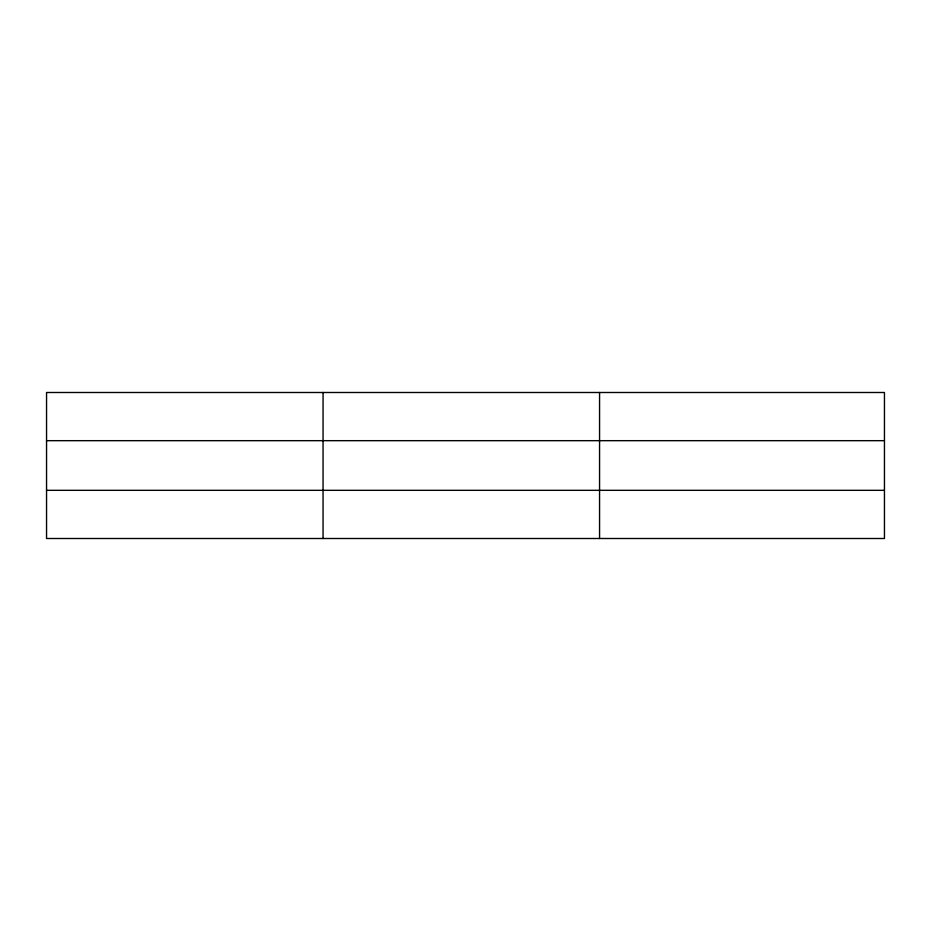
<?xml version="1.0" encoding="UTF-8"?>
<svg xmlns="http://www.w3.org/2000/svg" width="931" height="931" viewBox="0 0 931 931"><rect width="100%" height="100%" fill="white"/><g stroke="black" fill="none" stroke-linecap="round" stroke-linejoin="round"><path stroke-width="1.4" d="M323.057 392.498L323.057 538.502M599.564 392.498L599.564 538.502M884.45 440.677L884.45 392.498L46.55 392.498L46.55 538.502L884.45 538.502L884.45 440.677L46.55 440.677M46.55 490.323L884.45 490.323"/></g></svg>
